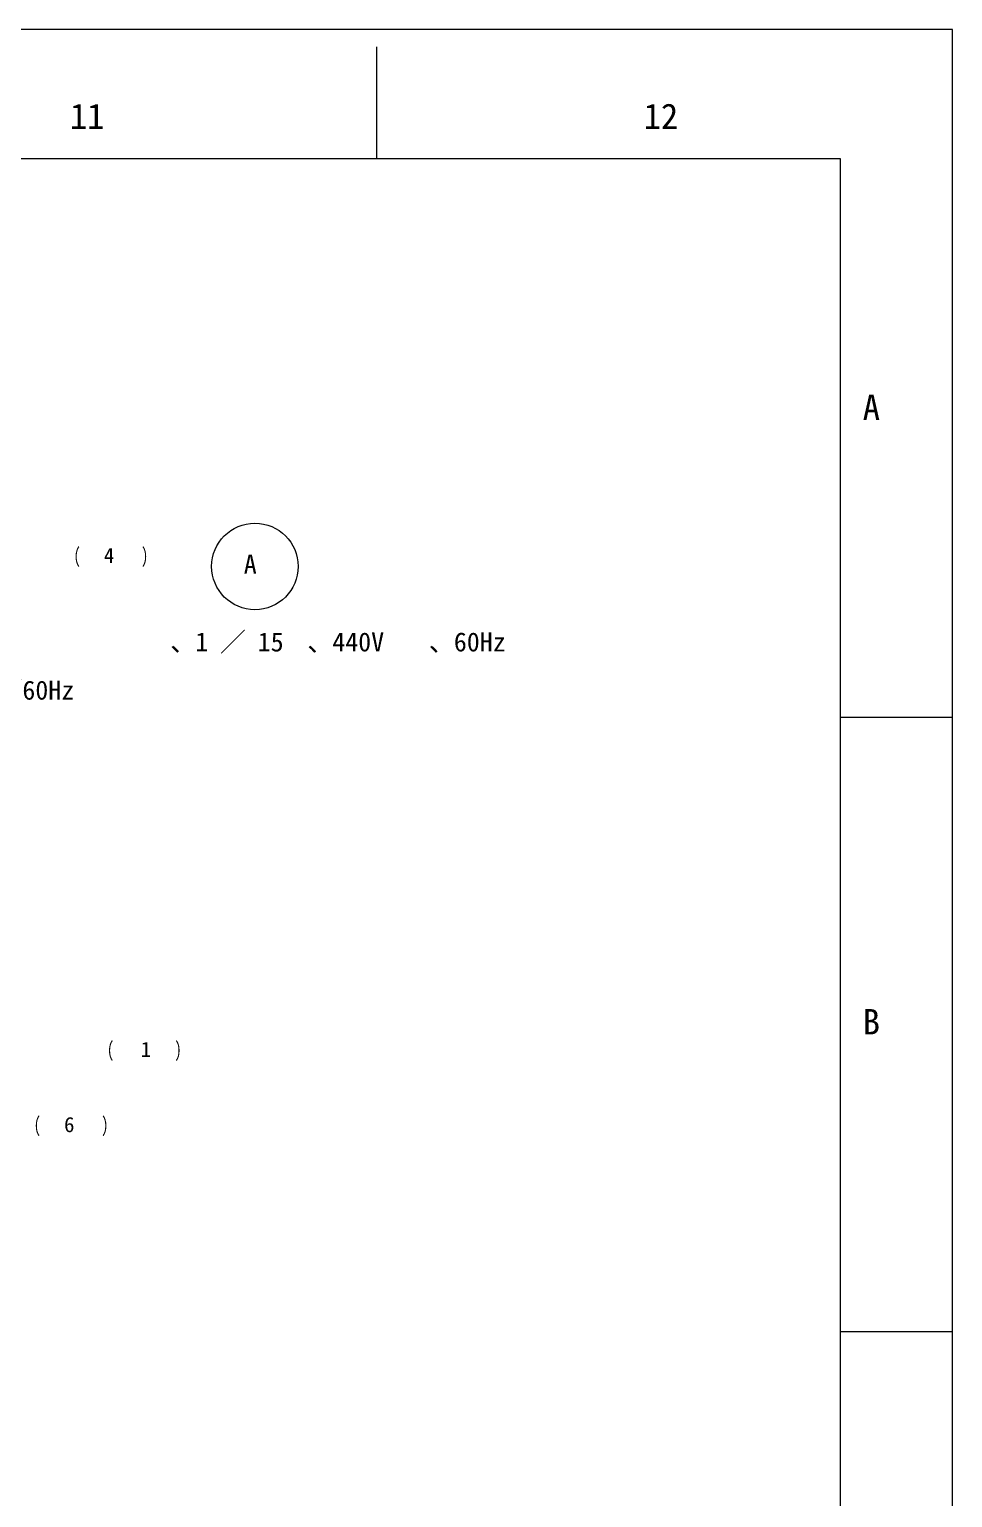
# Model space of a CAD drawing. Units: millimetres at full size. Extents: x -24503 to 24503, y -7436 to 7436.
# Drawn here: x -8426 to -7573, y 3750 to 5107 of the extents above; entities that cross this region are included whole.
import ezdxf
from ezdxf.enums import TextEntityAlignment as Align

# ---------------------------------------------------------------- set-up
doc = ezdxf.new("R2010")
doc.units = ezdxf.units.MM
doc.header["$LTSCALE"] = 4.8
for name, color, linetype, lineweight in [('0-0_90_FRAME', 2, 'Continuous', 9), ('0-1_91_BLANK', 6, 'Continuous', 9), ('0-2_08_DIM', 3, 'Continuous', 9), ('0-4_0', 2, 'Continuous', 9)]:
    doc.layers.add(name, color=color, linetype=linetype, lineweight=lineweight)
doc.layers.add('0-9_07_TEXT', color=2, linetype='Continuous')
doc.styles.add('ＭＳ ゴシック', font='')
doc.styles.add('ＭＳ Ｐゴシック', font='')
doc.styles.get('ＭＳ ゴシック').set_extended_font_data('MS Gothic')
doc.styles.get('ＭＳ Ｐゴシック').set_extended_font_data('MS PGothic')

# ---------------------------------------------------------------- blocks, each defined once
blk = doc.blocks.new('U254')
at = {"layer": '0-9_07_TEXT', "color": 13, "style": 'ＭＳ ゴシック', "width": 0.65}
for s, p in [('(', (60.5949, 1.0061)), (')', (70.3644, 1.0061))]:
    blk.add_text(s, height=2.199, dxfattribs=at).set_placement(p, align=Align.BOTTOM_LEFT)
blk = doc.blocks.new('U260')
at = {"layer": '0-9_07_TEXT', "color": 13, "style": 'ＭＳ ゴシック', "width": 0.65}
for s, p in [('(', (44.5448, 0.7451)), (')', (54.3143, 0.7451))]:
    blk.add_text(s, height=2.199, dxfattribs=at).set_placement(p, align=Align.BOTTOM_LEFT)
blk = doc.blocks.new('AM_BALLOON1')
at = {"layer": '0-2_08_DIM'}
blk.add_circle((0, 0), 5, dxfattribs=at)

msp = doc.modelspace()

# ---------------------------------------------------------------- linework, layer by layer
at = {"layer": '0-0_90_FRAME'}
for p, q in [((-8104.601, 4987.401), (-8104.601, 5091.097)), ((-7572.67, 4471.119), (-7676.365, 4471.119)), ((-7572.67, 3903.141), (-7676.365, 3903.141))]:
    msp.add_line(p, q, dxfattribs=at)
at = {"layer": '0-0_90_FRAME', "color": 6}
msp.add_lwpolyline([(-13887.51, 546.97), (-7676.365, 546.97), (-7676.365, 4987.401), (-13887.51, 4987.401)], close=True, dxfattribs=at)
at = {"layer": '0-1_91_BLANK'}
msp.add_lwpolyline([(-14198.277, 443.738), (-7572.67, 443.738), (-7572.67, 5107.097), (-14198.277, 5107.097)], close=True, dxfattribs=at)

# ---------------------------------------------------------------- block references
at = {"layer": '0-2_08_DIM'}
for name, p, xscale, yscale in [('AM_BALLOON1', (-8217.385, 4610.715), 8, 8), ('U260', (-8669.928, 4604.872), 6.4, 6.4), ('U254', (-8741.776, 4146.649), 6.4, 6.4), ('U254', (-8809.438, 4077.137), 6.4, 6.4)]:
    msp.add_blockref(name, p, dxfattribs=dict(at, xscale=xscale, yscale=yscale))

# ---------------------------------------------------------------- texts
at = {"layer": '0-0_90_FRAME', "color": 134, "style": 'ＭＳ ゴシック'}
for s, p in [('11', (-8388.335, 5008.055)), ('12', (-7858.201, 5008.055)), ('A', (-7655.751, 4739.108)), ('B', (-7655.751, 4171.13))]:
    msp.add_text(s, height=23.46, dxfattribs=at).set_placement(p, align=Align.BOTTOM_LEFT)
at = {"layer": '0-4_0', "color": 134, "style": 'ＭＳ ゴシック'}
msp.add_text('A', height=17.6, dxfattribs=at).set_placement((-8227.671, 4598.715), align=Align.BOTTOM_LEFT)
at = {"layer": '0-9_07_TEXT', "color": 134, "style": 'ＭＳ ゴシック'}
for s, p in [('4', (-8356.933, 4609.641)), ('1', (-8322.861, 4153.088)), ('6', (-8393.723, 4083.576))]:
    msp.add_text(s, height=14.08, dxfattribs=at).set_placement(p, align=Align.BOTTOM_LEFT)
at = {"layer": '0-9_07_TEXT'}
for s, style, p in [('1', 'ＭＳ ゴシック', (-8272.529, 4526.84)), ('／', 'ＭＳ Ｐゴシック', (-8249.672, 4526.84)), ('15', 'ＭＳ ゴシック', (-8214.776, 4526.84)), ('440V', 'ＭＳ ゴシック', (-8145.878, 4526.84)), ('60Hz', 'ＭＳ ゴシック', (-8033.551, 4526.84)), ('、', 'ＭＳ Ｐゴシック', (-8295.713, 4526.84)), ('、', 'ＭＳ Ｐゴシック', (-8169.062, 4526.84)), ('、', 'ＭＳ Ｐゴシック', (-8056.735, 4526.84)), ('120rpm/60Hz', 'ＭＳ ゴシック', (-8516.067, 4482.269))]:
    msp.add_text(s, height=17.6, dxfattribs=dict(at, style=style)).set_placement(p, align=Align.BOTTOM_LEFT)

doc.saveas('drawing.dxf')
